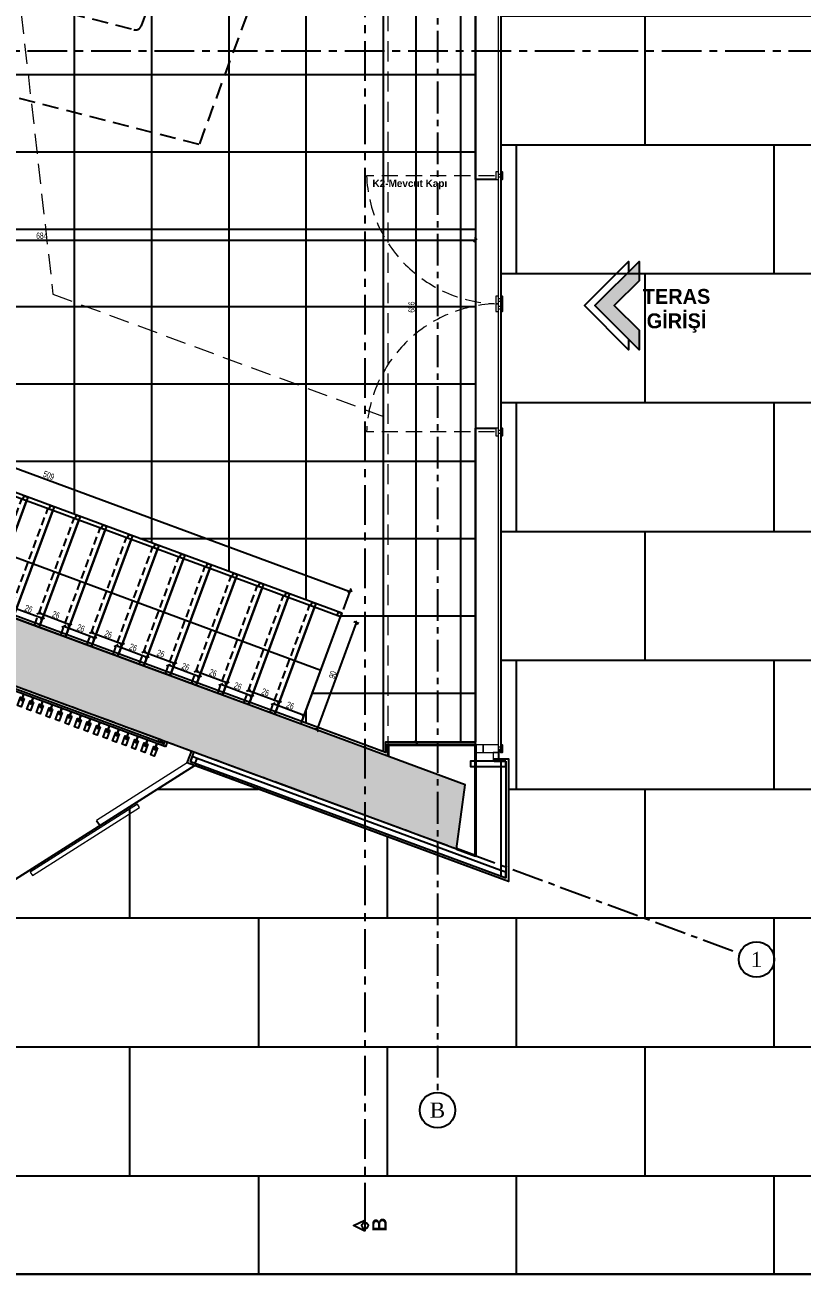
# Model space of a CAD drawing. Header units: millimetres. Extents: x 933584 to 974011, y 4545988 to 4553664.
# Drawn here: x 956513 to 957125, y 4549875 to 4550860 of the extents above; entities that cross this region are included whole.
import ezdxf
from ezdxf.enums import TextEntityAlignment as Align

# ---------------------------------------------------------------- set-up
doc = ezdxf.new("R2010")
doc.units = ezdxf.units.MM
doc.header["$PDMODE"] = 35
for name, pattern in [('568_AVN_KES_01$0$HIDDEN', [0.375, 0.25, -0.125]), ('CENTER', [2, 1.25, -0.25, 0.25, -0.25]), ('HIDDEN', [9.525, 6.35, -3.175]), ('HIDDEN2', [4.7625, 3.175, -1.5875]), ('HIDDENX2', [19.05, 12.7, -6.35])]:
    doc.linetypes.add(name, pattern=pattern)
doc.layers.get('0').update_dxf_attribs({"color": 255})
doc.layers.get('Defpoints').update_dxf_attribs({"color": 8})
for name, color, linetype in [('0-CSX-CXS_20', 14, 'CENTER'), ('0-DMS-50', 143, 'Continuous'), ('0-EST-MEA', 10, 'Continuous'), ('0-HSL-HTC_200', 1, 'Continuous'), ('0-HSL-SLD', 252, 'Continuous'), ('0-LNS-SLN', 6, 'Continuous'), ('0-LNS-SPL', 13, '568_AVN_KES_01$0$HIDDEN'), ('0-TXT-XBX_20', 3, 'Continuous'), ('2-SPS-RCN', 2, 'Continuous'), ('8-KBT-KEQ', 4, 'Continuous')]:
    doc.layers.add(name, color=color, linetype=linetype)
for name, color, linetype, lineweight in [('2-SPS-IBW', 5, 'Continuous', 40), ('3-OPN-WDR', 4, 'Continuous', 18), ('cam kolon', 80, 'Continuous', 25), ('DOĞRAMA', 8, 'Continuous', 15), ('mimariKIRIS', 251, 'HIDDEN2', 0), ('S_PROFILE-M.', 130, 'Continuous', 0), ('SFP CAM', 8, 'Continuous', 9), ('SFP DUVAR', 8, 'Continuous', 30)]:
    doc.layers.add(name, color=color, linetype=linetype, lineweight=lineweight)
doc.styles.add('Century Gothic_B_3', font='GOTHICB.TTF', dxfattribs={"height": 4})
doc.styles.add('dim_romans_50', font='swissl.ttf', dxfattribs={"width": 0.6, "height": 5})
doc.styles.get("Standard").update_dxf_attribs({"font": 'times.ttf'})
doc.dimstyles.new('ONK_dim 1_50', dxfattribs={"dimscale": 5, "dimtxt": 4, "dimasz": 0.5, "dimexe": 0.5, "dimexo": 0.5, "dimgap": 0.2, "dimtad": 1, "dimdec": 1, "dimrnd": 0.5, "dimzin": 9, "dimtxsty": 'dim_romans_50', "dimblk": 'OBLIQUE', "dimcen": 1, "dimclre": 256, "dimclrt": 256, "dimazin": 2, "dimtfac": 1, "dimtdec": 1, "dimtix": 1, "dimtmove": 2, "dimatfit": 3, "dimldrblk": 'OBLIQUE', "dimfxl": 3, "dimfxlon": 1, "dimarcsym": 0})

# ---------------------------------------------------------------- blocks, each defined once
blk = doc.blocks.new('A$C252E1D81')
at = {"layer": 'DOĞRAMA', "color": 253, "true_color": 0xadadad}
for points in [[(6, 20), (0, 20), (0, 21), (6, 21)], [(0, 0), (6, 0), (6, 6), (0, 6)]]:
    blk.add_lwpolyline(points, close=True, dxfattribs=at)
blk.add_lwpolyline([(6, 6), (6, 18), (4, 18), (4, 20), (2, 20), (2, 18), (0, 18), (0, 6), (6, 6)], dxfattribs=at)
blk = doc.blocks.new('XVBZDVBZDVB')
at = {"layer": '3-OPN-WDR'}
for p, q in [((934683.85, 4553738.25), (934683.85, 4553985.75)), ((934681.85, 4553738.25), (934681.85, 4553984.75)), ((934681.85, 4553286.61), (934681.84, 4553740.25)), ((934683.85, 4553289.61), (934683.85, 4553740.25))]:
    blk.add_line(p, q, dxfattribs=at)
for points in [[(934679.85, 4553738.25), (934681.85, 4553738.25), (934681.85, 4553740.25), (934683.85, 4553740.25), (934683.85, 4553742.25), (934681.85, 4553742.25), (934681.85, 4553744.25), (934679.85, 4553744.25), (934679.85, 4553738.25)], [(934679.85, 4553640.25), (934681.85, 4553640.25), (934681.85, 4553642.25), (934683.85, 4553642.25), (934683.85, 4553644.25), (934681.85, 4553644.25), (934681.85, 4553646.25), (934679.85, 4553646.25), (934679.85, 4553640.25)], [(934679.85, 4553634.25), (934681.85, 4553634.25), (934681.85, 4553636.25), (934683.85, 4553636.25), (934683.85, 4553638.25), (934681.85, 4553638.25), (934681.85, 4553640.25), (934679.85, 4553640.25), (934679.85, 4553634.25)], [(934679.85, 4553536.25), (934681.85, 4553536.25), (934681.85, 4553538.25), (934683.85, 4553538.25), (934683.85, 4553540.25), (934681.85, 4553540.25), (934681.85, 4553542.25), (934679.85, 4553542.25), (934679.85, 4553536.25)]]:
    blk.add_lwpolyline(points, dxfattribs=at)
for points in [[(934683.85, 4553738.25), (934683.85, 4553744.25), (934684.85, 4553744.25), (934684.85, 4553738.25)], [(934683.85, 4553640.25), (934683.85, 4553646.25), (934684.85, 4553646.25), (934684.85, 4553640.25)], [(934683.85, 4553634.25), (934683.85, 4553640.25), (934684.85, 4553640.25), (934684.85, 4553634.25)], [(934683.85, 4553536.25), (934683.85, 4553542.25), (934684.85, 4553542.25), (934684.85, 4553536.25)], [(934681.85, 4553286.61), (934677.85, 4553286.61), (934677.85, 4553279.61), (934681.85, 4553279.61)]]:
    blk.add_lwpolyline(points, close=True, dxfattribs=at)
at = {"layer": '3-OPN-WDR', "rotation": 270.0000000133402}
blk.add_blockref('A$C252E1D81', (934663.85, 4553292.61), dxfattribs=at)
blk = doc.blocks.new('aksno_20')
at = {"layer": '0-TXT-XBX_20'}
blk.add_circle((0, 0), 7, dxfattribs=at)
blk.add_attdef('AKSNO', text='', height=6).set_placement((0, 0), align=Align.MIDDLE_CENTER)
blk = doc.blocks.new('ZVBXZDVB')
at = {"layer": '0-CSX-CXS_20', "ltscale": 20}
for points in [[(934637.85, 4552835.4), (934637.85, 4551518.59)], [(933721.5, 4552054.44), (934876.25, 4551628.21)]]:
    blk.add_lwpolyline(points, dxfattribs=at)
at = {"layer": '0-TXT-XBX_20'}
ref = blk.add_blockref('aksno_20', (934889.39, 4551623.36), dxfattribs=dict(at, xscale=2, yscale=2, zscale=2))
ref.add_attrib('AKSNO', '1', dxfattribs={"color": 7, "height": 12}).set_placement((934889.39, 4551623.36), align=Align.MIDDLE_CENTER)
ref = blk.add_blockref('aksno_20', (934637.85, 4551504.59), dxfattribs=dict(at, xscale=2, yscale=2, zscale=2))
ref.add_attrib('AKSNO', 'B', dxfattribs={"color": 7, "height": 12}).set_placement((934637.85, 4551504.59), align=Align.MIDDLE_CENTER)
blk = doc.blocks.new('DVSBCXVBXVB')
h = blk.add_hatch(color=256)
h.dxf.hatch_style = 1
h.paths.add_polyline_path([(934200.68, 4550248.45), (934181.17, 4550267.96), (934161.66, 4550248.45), (934146.36, 4550248.45), (934181.17, 4550283.26), (934215.98, 4550248.45)])
for points in [[(934154.64, 4550256.73), (934146.36, 4550256.73), (934181.17, 4550291.54), (934215.98, 4550256.73), (934207.69, 4550256.73)], [(934200.68, 4550248.45), (934181.17, 4550267.96), (934161.66, 4550248.45), (934146.36, 4550248.45), (934181.17, 4550283.26), (934215.98, 4550248.45), (934200.68, 4550248.45)]]:
    blk.add_lwpolyline(points)
blk = doc.blocks.new('xcvxcbv-flatten-1')
at = {"layer": '2-SPS-IBW'}
blk.add_lwpolyline([(934652.94, 4550373.38), (934667.85, 4550367.88), (934667.85, 4550455.35), (934598.85, 4550455.35), (934598.85, 4550446.4)], dxfattribs=at)
blk = doc.blocks.new('XCVBXCVBXZ-flatten-1')
at = {"ltscale": 0.5}
blk.add_line((934369.11, 4553233.01), (934371.79, 4553228.79), dxfattribs=at)
at = {"layer": 'cam kolon', "color": 252, "linetype": 'ByBlock'}
for p, q in [((934440.61, 4553278.33), (934444.07, 4553287.72)), ((934443.18, 4553279.52), (934445.95, 4553287.02))]:
    blk.add_line(p, q, dxfattribs=at)
at = {"layer": 'SFP CAM', "color": 252}
for p, q in [((934440.61, 4553278.33), (934369.11, 4553233.01)), ((934446.51, 4553276.16), (934371.79, 4553228.79))]:
    blk.add_line(p, q, dxfattribs=at)
blk.add_lwpolyline([(934318.44, 4553189.64), (934402.9, 4553243.18), (934401.29, 4553245.72), (934316.83, 4553192.18)], close=True, dxfattribs=at)
blk = doc.blocks.new('XVCXZVBXCVB-flatten-1')
at = {"layer": '0-LNS-SLN', "linetype": 'ByBlock'}
for p, q in [((938485.49, 4549170.68), (938734.16, 4549078.99)), ((938730.16, 4549084.73), (938490.63, 4549173.05)), ((938730.16, 4549170.77), (938710.16, 4549170.77)), ((938724.72, 4549170.77), (938734.16, 4549170.77)), ((938734.16, 4549170.77), (938734.16, 4549078.99)), ((938710.16, 4549166.77), (938730.16, 4549166.77)), ((938730.16, 4549166.77), (938730.16, 4549080.46))]:
    blk.add_line(p, q, dxfattribs=at)
for points in [[(938490.63, 4549173.05), (938486.87, 4549174.43), (938485.49, 4549170.68), (938489.24, 4549169.29)], [(938710.16, 4549170.77), (938706.16, 4549170.77), (938706.16, 4549166.77), (938710.16, 4549166.77)], [(938734.16, 4549170.77), (938730.16, 4549170.77), (938730.16, 4549166.77), (938734.16, 4549166.77)], [(938734.16, 4549083.25), (938730.16, 4549084.73), (938730.16, 4549080.46), (938734.16, 4549078.99)]]:
    blk.add_lwpolyline(points, close=True, dxfattribs=at)
at = {"layer": 'cam kolon', "color": 252, "linetype": 'ByBlock'}
blk.add_lwpolyline([(938724.16, 4549172.77), (938736.16, 4549172.77), (938736.16, 4549076.12), (938482.92, 4549169.49), (938486.39, 4549178.89)], dxfattribs=at)
blk = doc.blocks.new('vbcvbxb-flatten-1')
for points in [[(938159.09, 4549292.15), (938156.67, 4549285.58), (938153.85, 4549286.62), (938156.28, 4549293.19), (938157.45, 4549292.76), (938156.76, 4549290.88), (938157.22, 4549290.71), (938157.92, 4549292.58)], [(938157.22, 4549290.71), (938158.96, 4549295.4), (938158.49, 4549295.57), (938156.76, 4549290.88)], [(938166.6, 4549289.38), (938164.17, 4549282.81), (938161.36, 4549283.85), (938163.78, 4549290.42), (938164.95, 4549289.99), (938164.26, 4549288.11), (938164.73, 4549287.94), (938165.42, 4549289.81)], [(938164.73, 4549287.94), (938166.46, 4549292.63), (938165.99, 4549292.8), (938164.26, 4549288.11)], [(938172.23, 4549285.17), (938173.97, 4549289.86), (938173.5, 4549290.03), (938171.77, 4549285.34)], [(938174.1, 4549286.61), (938171.68, 4549280.04), (938168.86, 4549281.08), (938171.29, 4549287.65), (938172.46, 4549287.22), (938171.77, 4549285.34), (938172.23, 4549285.17), (938172.93, 4549287.04)], [(938181.61, 4549283.84), (938179.18, 4549277.27), (938176.37, 4549278.31), (938178.79, 4549284.88), (938179.96, 4549284.45), (938179.27, 4549282.57), (938179.74, 4549282.4), (938180.43, 4549284.27)], [(938179.74, 4549282.4), (938181.47, 4549287.09), (938181, 4549287.26), (938179.27, 4549282.57)], [(938189.11, 4549281.07), (938186.69, 4549274.5), (938183.87, 4549275.54), (938186.3, 4549282.11), (938187.47, 4549281.68), (938186.78, 4549279.8), (938187.25, 4549279.63), (938187.94, 4549281.5)], [(938187.25, 4549279.63), (938188.98, 4549284.32), (938188.51, 4549284.49), (938186.78, 4549279.8)], [(938196.62, 4549278.3), (938194.19, 4549271.73), (938191.38, 4549272.77), (938193.8, 4549279.34), (938194.97, 4549278.9), (938194.28, 4549277.03), (938194.75, 4549276.86), (938195.44, 4549278.73)], [(938194.75, 4549276.86), (938196.48, 4549281.55), (938196.01, 4549281.72), (938194.28, 4549277.03)], [(938202.26, 4549274.09), (938203.99, 4549278.78), (938203.52, 4549278.95), (938201.79, 4549274.26)], [(938204.12, 4549275.53), (938201.7, 4549268.96), (938198.88, 4549270), (938201.31, 4549276.57), (938202.48, 4549276.13), (938201.79, 4549274.26), (938202.26, 4549274.09), (938202.95, 4549275.96)], [(938211.63, 4549272.76), (938209.2, 4549266.19), (938206.39, 4549267.23), (938208.81, 4549273.8), (938209.98, 4549273.36), (938209.29, 4549271.49), (938209.76, 4549271.32), (938210.45, 4549273.19)], [(938209.76, 4549271.32), (938211.49, 4549276.01), (938211.02, 4549276.18), (938209.29, 4549271.49)], [(938219.13, 4549269.99), (938216.71, 4549263.42), (938213.89, 4549264.46), (938216.32, 4549271.03), (938217.49, 4549270.59), (938216.8, 4549268.72), (938217.27, 4549268.54), (938217.96, 4549270.42)], [(938217.27, 4549268.54), (938219, 4549273.24), (938218.53, 4549273.41), (938216.8, 4549268.72)], [(938224.77, 4549265.77), (938226.5, 4549270.47), (938226.03, 4549270.64), (938224.3, 4549265.95)], [(938226.64, 4549267.22), (938224.21, 4549260.65), (938221.4, 4549261.69), (938223.82, 4549268.26), (938224.99, 4549267.82), (938224.3, 4549265.95), (938224.77, 4549265.77), (938225.46, 4549267.65)], [(938234.14, 4549264.45), (938231.72, 4549257.88), (938228.9, 4549258.92), (938231.33, 4549265.49), (938232.5, 4549265.05), (938231.81, 4549263.18), (938232.28, 4549263), (938232.97, 4549264.88)], [(938232.28, 4549263), (938234.01, 4549267.7), (938233.54, 4549267.87), (938231.81, 4549263.18)], [(938241.65, 4549261.68), (938239.22, 4549255.11), (938236.41, 4549256.15), (938238.83, 4549262.72), (938240, 4549262.28), (938239.31, 4549260.41), (938239.78, 4549260.23), (938240.47, 4549262.11)], [(938239.78, 4549260.23), (938241.51, 4549264.92), (938241.04, 4549265.1), (938239.31, 4549260.41)], [(938249.15, 4549258.91), (938246.73, 4549252.34), (938243.91, 4549253.38), (938246.34, 4549259.95), (938247.51, 4549259.51), (938246.82, 4549257.64), (938247.29, 4549257.46), (938247.98, 4549259.34)], [(938247.29, 4549257.46), (938249.02, 4549262.15), (938248.55, 4549262.33), (938246.82, 4549257.64)], [(938254.79, 4549254.69), (938256.52, 4549259.38), (938256.05, 4549259.56), (938254.32, 4549254.87)], [(938256.66, 4549256.14), (938254.23, 4549249.57), (938251.42, 4549250.61), (938253.84, 4549257.18), (938255.01, 4549256.74), (938254.32, 4549254.87), (938254.79, 4549254.69), (938255.48, 4549256.57)], [(938264.16, 4549253.37), (938261.74, 4549246.8), (938258.92, 4549247.84), (938261.35, 4549254.41), (938262.52, 4549253.97), (938261.83, 4549252.1), (938262.3, 4549251.92), (938262.99, 4549253.8)], [(938262.3, 4549251.92), (938264.03, 4549256.61), (938263.56, 4549256.79), (938261.83, 4549252.1)], [(938271.67, 4549250.6), (938269.24, 4549244.03), (938266.43, 4549245.07), (938268.85, 4549251.64), (938270.02, 4549251.2), (938269.33, 4549249.33), (938269.8, 4549249.15), (938270.49, 4549251.03)], [(938269.8, 4549249.15), (938271.53, 4549253.84), (938271.06, 4549254.02), (938269.33, 4549249.33)], [(938277.31, 4549246.38), (938279.04, 4549251.07), (938278.57, 4549251.25), (938276.84, 4549246.56)], [(938279.17, 4549247.83), (938276.75, 4549241.26), (938273.93, 4549242.3), (938276.36, 4549248.87), (938277.53, 4549248.43), (938276.84, 4549246.56), (938277.31, 4549246.38), (938278, 4549248.26)], [(938286.68, 4549245.06), (938284.25, 4549238.49), (938281.44, 4549239.53), (938283.86, 4549246.1), (938285.03, 4549245.66), (938284.34, 4549243.79), (938284.81, 4549243.61), (938285.5, 4549245.49)], [(938284.81, 4549243.61), (938286.54, 4549248.3), (938286.07, 4549248.48), (938284.34, 4549243.79)], [(938294.18, 4549242.29), (938291.76, 4549235.72), (938288.94, 4549236.76), (938291.37, 4549243.33), (938292.54, 4549242.89), (938291.85, 4549241.02), (938292.32, 4549240.84), (938293.01, 4549242.72)], [(938292.32, 4549240.84), (938294.05, 4549245.53), (938293.58, 4549245.71), (938291.85, 4549241.02)], [(938301.69, 4549239.52), (938299.26, 4549232.95), (938296.45, 4549233.99), (938298.87, 4549240.55), (938300.04, 4549240.12), (938299.35, 4549238.25), (938299.82, 4549238.07), (938300.51, 4549239.95)], [(938299.82, 4549238.07), (938301.55, 4549242.76), (938301.08, 4549242.94), (938299.35, 4549238.25)], [(938307.33, 4549235.3), (938309.06, 4549239.99), (938308.59, 4549240.17), (938306.86, 4549235.48)], [(938309.19, 4549236.75), (938306.77, 4549230.18), (938303.95, 4549231.22), (938306.38, 4549237.78), (938307.55, 4549237.35), (938306.86, 4549235.48), (938307.33, 4549235.3), (938308.02, 4549237.18)], [(938316.7, 4549233.98), (938314.27, 4549227.41), (938311.46, 4549228.45), (938313.88, 4549235.01), (938315.06, 4549234.58), (938314.36, 4549232.71), (938314.83, 4549232.53), (938315.52, 4549234.41)], [(938314.83, 4549232.53), (938316.56, 4549237.22), (938316.09, 4549237.4), (938314.36, 4549232.71)], [(938324.2, 4549231.21), (938321.78, 4549224.64), (938318.96, 4549225.68), (938321.39, 4549232.24), (938322.56, 4549231.81), (938321.87, 4549229.94), (938322.34, 4549229.76), (938323.03, 4549231.64)], [(938322.34, 4549229.76), (938324.07, 4549234.45), (938323.6, 4549234.63), (938321.87, 4549229.94)], [(938329.84, 4549226.99), (938331.57, 4549231.68), (938331.1, 4549231.86), (938329.37, 4549227.16)], [(938331.71, 4549228.44), (938329.28, 4549221.87), (938326.47, 4549222.91), (938328.89, 4549229.47), (938330.07, 4549229.04), (938329.37, 4549227.16), (938329.84, 4549226.99), (938330.53, 4549228.87)], [(938339.21, 4549225.67), (938336.79, 4549219.1), (938333.97, 4549220.14), (938336.4, 4549226.7), (938337.57, 4549226.27), (938336.88, 4549224.39), (938337.35, 4549224.22), (938338.04, 4549226.1)], [(938337.35, 4549224.22), (938339.08, 4549228.91), (938338.61, 4549229.09), (938336.88, 4549224.39)], [(938346.72, 4549222.89), (938344.29, 4549216.33), (938341.48, 4549217.37), (938343.9, 4549223.93), (938345.08, 4549223.5), (938344.38, 4549221.62), (938344.85, 4549221.45), (938345.54, 4549223.33)], [(938344.85, 4549221.45), (938346.58, 4549226.14), (938346.11, 4549226.32), (938344.38, 4549221.62)], [(938354.22, 4549220.12), (938351.8, 4549213.56), (938348.98, 4549214.6), (938351.41, 4549221.16), (938352.58, 4549220.73), (938351.89, 4549218.85), (938352.36, 4549218.68), (938353.05, 4549220.56)], [(938352.36, 4549218.68), (938354.09, 4549223.37), (938353.62, 4549223.55), (938351.89, 4549218.85)], [(938359.86, 4549215.91), (938361.59, 4549220.6), (938361.12, 4549220.77), (938359.39, 4549216.08)], [(938361.73, 4549217.35), (938359.3, 4549210.79), (938356.49, 4549211.83), (938358.91, 4549218.39), (938360.09, 4549217.96), (938359.39, 4549216.08), (938359.86, 4549215.91), (938360.55, 4549217.79)], [(938369.23, 4549214.58), (938366.81, 4549208.02), (938363.99, 4549209.06), (938366.42, 4549215.62), (938367.59, 4549215.19), (938366.9, 4549213.31), (938367.37, 4549213.14), (938368.06, 4549215.02)], [(938367.37, 4549213.14), (938369.1, 4549217.83), (938368.63, 4549218), (938366.9, 4549213.31)], [(938376.74, 4549211.81), (938374.31, 4549205.25), (938371.5, 4549206.29), (938373.92, 4549212.85), (938375.1, 4549212.42), (938374.4, 4549210.54), (938374.87, 4549210.37), (938375.56, 4549212.25)], [(938374.87, 4549210.37), (938376.6, 4549215.06), (938376.13, 4549215.23), (938374.4, 4549210.54)], [(938384.24, 4549209.04), (938381.82, 4549202.48), (938379, 4549203.52), (938381.43, 4549210.08), (938382.6, 4549209.65), (938381.91, 4549207.77), (938382.38, 4549207.6), (938383.07, 4549209.48)], [(938382.38, 4549207.6), (938384.11, 4549212.29), (938383.64, 4549212.46), (938381.91, 4549207.77)], [(938391.75, 4549206.27), (938389.32, 4549199.71), (938386.51, 4549200.75), (938388.93, 4549207.31), (938390.11, 4549206.88), (938389.41, 4549205), (938389.88, 4549204.83), (938390.57, 4549206.71)], [(938389.88, 4549204.83), (938391.61, 4549209.52), (938391.14, 4549209.69), (938389.41, 4549205)], [(938399.25, 4549203.5), (938396.83, 4549196.94), (938394.01, 4549197.98), (938396.44, 4549204.54), (938397.61, 4549204.11), (938396.92, 4549202.23), (938397.39, 4549202.06), (938398.08, 4549203.94)], [(938397.39, 4549202.06), (938399.12, 4549206.75), (938398.65, 4549206.92), (938396.92, 4549202.23)], [(938406.76, 4549200.73), (938404.33, 4549194.17), (938401.52, 4549195.21), (938403.94, 4549201.77), (938405.12, 4549201.34), (938404.42, 4549199.46), (938404.89, 4549199.29), (938405.59, 4549201.17)], [(938404.89, 4549199.29), (938406.62, 4549203.98), (938406.15, 4549204.15), (938404.42, 4549199.46)], [(938412.4, 4549196.52), (938414.13, 4549201.21), (938413.66, 4549201.38), (938411.93, 4549196.69)], [(938414.26, 4549197.96), (938411.84, 4549191.4), (938409.02, 4549192.43), (938411.45, 4549199), (938412.62, 4549198.57), (938411.93, 4549196.69), (938412.4, 4549196.52), (938413.09, 4549198.4)], [(938421.77, 4549195.19), (938419.34, 4549188.63), (938416.53, 4549189.66), (938418.95, 4549196.23), (938420.13, 4549195.8), (938419.43, 4549193.92), (938419.9, 4549193.75), (938420.6, 4549195.63)], [(938419.9, 4549193.75), (938421.63, 4549198.44), (938421.17, 4549198.61), (938419.43, 4549193.92)], [(938429.27, 4549192.42), (938426.85, 4549185.86), (938424.03, 4549186.89), (938426.46, 4549193.46), (938427.63, 4549193.03), (938426.94, 4549191.15), (938427.41, 4549190.98), (938428.1, 4549192.86)], [(938427.41, 4549190.98), (938429.14, 4549195.67), (938428.67, 4549195.84), (938426.94, 4549191.15)], [(938436.78, 4549189.65), (938434.35, 4549183.09), (938431.54, 4549184.12), (938433.96, 4549190.69), (938435.14, 4549190.26), (938434.44, 4549188.38), (938434.91, 4549188.21), (938435.61, 4549190.09)], [(938434.91, 4549188.21), (938436.64, 4549192.9), (938436.18, 4549193.07), (938434.44, 4549188.38)], [(938444.28, 4549186.88), (938441.86, 4549180.32), (938439.04, 4549181.35), (938441.47, 4549187.92), (938442.64, 4549187.49), (938441.95, 4549185.61), (938442.42, 4549185.44), (938443.11, 4549187.32)], [(938442.42, 4549185.44), (938444.15, 4549190.13), (938443.68, 4549190.3), (938441.95, 4549185.61)], [(938451.79, 4549184.11), (938449.36, 4549177.55), (938446.55, 4549178.58), (938448.97, 4549185.15), (938450.15, 4549184.72), (938449.45, 4549182.84), (938449.92, 4549182.67), (938450.62, 4549184.54)], [(938449.92, 4549182.67), (938451.65, 4549187.36), (938451.19, 4549187.53), (938449.45, 4549182.84)], [(938459.29, 4549181.34), (938456.87, 4549174.77), (938454.06, 4549175.81), (938456.48, 4549182.38), (938457.65, 4549181.95), (938456.96, 4549180.07), (938457.43, 4549179.9), (938458.12, 4549181.77)], [(938457.43, 4549179.9), (938459.16, 4549184.59), (938458.69, 4549184.76), (938456.96, 4549180.07)], [(938465.69, 4549182.18), (938463.81, 4549182.87), (938465.2, 4549186.63), (938467.08, 4549185.93)]]:
    blk.add_lwpolyline(points, close=True)
blk.add_lwpolyline([(938157.77, 4549297.97), (938464.51, 4549184.75), (938463.81, 4549182.87), (938157.08, 4549296.09)])
at = {"layer": 'S_PROFILE-M.', "ltscale": 10}
for p, q in [((938459.82, 4549186.48), (938465.23, 4549186.7)), ((938460.54, 4549188.43), (938464.51, 4549184.75))]:
    blk.add_line(p, q, dxfattribs=at)
blk.add_lwpolyline([(938460.54, 4549188.43), (938465.23, 4549186.7), (938464.51, 4549184.75), (938459.82, 4549186.48)], close=True, dxfattribs=at)
blk = doc.blocks.new('fdbxcbxb')
at = {"layer": '0-LNS-SLN', "linetype": 'HIDDEN'}
blk.add_lwpolyline([(936147.2, 4550487.53), (936178.39, 4550571.95)], dxfattribs=at)
at = {"layer": '0-LNS-SLN'}
blk.add_lwpolyline([(936150.95, 4550486.14), (936171.58, 4550478.51), (936202.78, 4550562.93), (936182.15, 4550570.56)], close=True, dxfattribs=at)
for points in [[(936182.15, 4550570.56), (936178.39, 4550571.95)], [(936150.95, 4550486.14), (936147.2, 4550487.53)]]:
    blk.add_lwpolyline(points, dxfattribs=at)
blk = doc.blocks.new('DVCDSFVBDSV')
at = {"layer": '0-LNS-SLN'}
for points in [[(936187.87, 4550571.64), (936186.84, 4550568.83), (936184.02, 4550569.87), (936185.06, 4550572.68), (936187.87, 4550571.64)], [(936208.51, 4550564.01), (936207.47, 4550561.2), (936204.66, 4550562.24), (936205.7, 4550565.05), (936208.51, 4550564.01)], [(936229.15, 4550556.39), (936228.11, 4550553.57), (936225.29, 4550554.61), (936226.33, 4550557.43), (936229.15, 4550556.39)], [(936249.78, 4550548.76), (936248.74, 4550545.95), (936245.93, 4550546.99), (936246.97, 4550549.8), (936249.78, 4550548.76)], [(936270.42, 4550541.14), (936269.38, 4550538.32), (936266.56, 4550539.36), (936267.6, 4550542.18), (936270.42, 4550541.14)], [(936645.86, 4550351.22), (936171.24, 4550526.62), (936197.27, 4550533.59), (936171.24, 4550526.62), (936186.39, 4550504.15)], [(936291.05, 4550533.51), (936290.01, 4550530.7), (936287.2, 4550531.74), (936288.24, 4550534.55), (936291.05, 4550533.51)], [(936311.69, 4550525.88), (936310.65, 4550523.07), (936307.84, 4550524.11), (936308.88, 4550526.92), (936311.69, 4550525.88)], [(936332.33, 4550518.26), (936331.29, 4550515.44), (936328.47, 4550516.48), (936329.51, 4550519.3), (936332.33, 4550518.26)], [(936352.96, 4550510.63), (936351.92, 4550507.82), (936349.11, 4550508.86), (936350.15, 4550511.67), (936352.96, 4550510.63)], [(936373.6, 4550503.01), (936372.56, 4550500.19), (936369.74, 4550501.23), (936370.78, 4550504.05), (936373.6, 4550503.01)], [(936394.23, 4550495.38), (936393.19, 4550492.57), (936390.38, 4550493.61), (936391.42, 4550496.42), (936394.23, 4550495.38)], [(936393.19, 4550492.57), (936403.27, 4550392.89)], [(936414.87, 4550487.75), (936413.83, 4550484.94), (936411.02, 4550485.98), (936412.06, 4550488.79), (936414.87, 4550487.75)], [(936435.51, 4550480.13), (936434.47, 4550477.31), (936431.65, 4550478.35), (936432.69, 4550481.17), (936435.51, 4550480.13)], [(936456.14, 4550472.5), (936455.1, 4550469.69), (936452.29, 4550470.73), (936453.33, 4550473.54), (936456.14, 4550472.5)], [(936476.78, 4550464.88), (936475.74, 4550462.06), (936472.92, 4550463.1), (936473.96, 4550465.92), (936476.78, 4550464.88)], [(936497.41, 4550457.25), (936496.37, 4550454.44), (936493.56, 4550455.48), (936494.6, 4550458.29), (936497.41, 4550457.25)], [(936518.05, 4550449.62), (936517.01, 4550446.81), (936514.2, 4550447.85), (936515.24, 4550450.66), (936518.05, 4550449.62)], [(936538.69, 4550442), (936537.65, 4550439.18), (936534.83, 4550440.22), (936535.87, 4550443.04), (936538.69, 4550442)], [(936559.32, 4550434.37), (936558.28, 4550431.56), (936555.47, 4550432.6), (936556.51, 4550435.41), (936559.32, 4550434.37)], [(936579.96, 4550426.75), (936578.92, 4550423.93), (936576.1, 4550424.97), (936577.14, 4550427.79), (936579.96, 4550426.75)], [(936600.59, 4550419.12), (936599.55, 4550416.31), (936596.74, 4550417.35), (936597.78, 4550420.16), (936600.59, 4550419.12)], [(936621.23, 4550411.49), (936620.19, 4550408.68), (936617.38, 4550409.72), (936618.42, 4550412.53), (936621.23, 4550411.49)], [(936641.87, 4550403.87), (936640.83, 4550401.05), (936638.01, 4550402.09), (936639.05, 4550404.91), (936641.87, 4550403.87)], [(936662.5, 4550396.24), (936661.46, 4550393.43), (936658.65, 4550394.47), (936659.69, 4550397.28), (936662.5, 4550396.24)]]:
    blk.add_lwpolyline(points, dxfattribs=at)
for p in [(4.69, -1.73), (25.33, -9.36), (45.96, -16.99), (66.6, -24.61), (87.23, -32.24), (107.87, -39.86), (128.51, -47.49), (149.14, -55.12), (169.78, -62.74), (190.41, -70.37), (211.05, -77.99), (231.69, -85.62), (252.32, -93.25), (272.96, -100.87), (293.59, -108.5), (314.23, -116.12), (334.87, -123.75), (355.5, -131.38), (376.14, -139), (396.77, -146.63), (417.41, -154.25), (438.05, -161.88), (458.68, -169.51)]:
    blk.add_blockref('fdbxcbxb', p)
blk = doc.blocks.new('fdvd-flatten-1')
at = {"layer": '2-SPS-RCN'}
blk.add_lwpolyline([(934652.94, 4550373.38), (934659.71, 4550423.91), (934030.31, 4550656.51), (934013, 4550609.59)], close=True, dxfattribs=at)
blk = doc.blocks.new('asdvdsv')
at = {"layer": '0-HSL-HTC_200'}
h = blk.add_hatch(dxfattribs=at)
h.set_pattern_fill('ANSI33', color=256)
h.set_pattern_definition([(45, (935301.9395, 4553293.885), (-4.490128, 4.490128), []), (45, (935306.4297, 4553293.885), (-4.490128, 4.490128), [3.175, -1.5875])])
h.paths.add_polyline_path([(939752.94, 4550210.64), (939759.71, 4550261.17), (939130.31, 4550493.76), (939113, 4550446.85)])
blk.add_blockref('fdvd-flatten-1', (5100, -162.74))
blk = doc.blocks.new('_Oblique')
at = {"color": 0, "linetype": 'ByBlock', "lineweight": -2}
blk.add_line((-0.5, -0.5), (0.5, 0.5), dxfattribs=at)
blk = doc.blocks.new('*D1933')
at = {"layer": '0-DMS-50', "lineweight": -2}
for p, q in [((956183.85, 4550705.37), (956183.85, 4550687.87)), ((956867.85, 4550690.37), (956867.85, 4550692.87))]:
    blk.add_line(p, q, dxfattribs=at)
at = {"layer": '0-DMS-50', "color": 0, "lineweight": -2}
blk.add_line((956183.85, 4550690.37), (956867.85, 4550690.37), dxfattribs=at)
at = {"layer": 'Defpoints', "color": 0}
for p in [(956183.85, 4550712.75), (956867.85, 4550690.37), (956867.85, 4550690.37)]:
    blk.add_point(p, dxfattribs=at)
at = {"layer": '0-DMS-50', "color": 0, "linetype": 'ByBlock', "lineweight": -2, "xscale": 2.5, "yscale": 2.5, "zscale": 2.5, "rotation": 180}
blk.add_blockref('_Oblique', (956183.85, 4550690.37), dxfattribs=at)
at = {"layer": '0-DMS-50', "color": 0, "linetype": 'ByBlock', "lineweight": -2, "xscale": 2.5, "yscale": 2.5, "zscale": 2.5}
blk.add_blockref('_Oblique', (956867.85, 4550690.37), dxfattribs=at)
at = {"layer": '0-DMS-50', "insert": (956525.85, 4550693.87), "char_height": 5, "attachment_point": 5, "style": 'dim_romans_50'}
blk.add_mtext('684', dxfattribs=at)
blk = doc.blocks.new('*D1934')
at = {"layer": '0-DMS-50', "lineweight": -2}
for p, q in [((956829.85, 4550980.75), (956818.41, 4550980.75)), ((956829.85, 4550294.61), (956818.41, 4550294.61))]:
    blk.add_line(p, q, dxfattribs=at)
at = {"layer": '0-DMS-50', "color": 0, "lineweight": -2}
blk.add_line((956820.91, 4550294.61), (956820.91, 4550980.75), dxfattribs=at)
at = {"layer": 'Defpoints', "color": 0}
for p in [(956820.91, 4550980.75), (956832.35, 4550980.75), (956832.35, 4550294.61)]:
    blk.add_point(p, dxfattribs=at)
at = {"layer": '0-DMS-50', "color": 0, "linetype": 'ByBlock', "lineweight": -2, "xscale": 2.5, "yscale": 2.5, "zscale": 2.5}
for p, rotation in [((956820.91, 4550980.75), 90), ((956820.91, 4550294.61), 270)]:
    blk.add_blockref('_Oblique', p, dxfattribs=dict(at, rotation=rotation))
at = {"layer": '0-DMS-50', "insert": (956817.41, 4550637.68), "char_height": 5, "attachment_point": 5, "rotation": 90, "style": 'dim_romans_50'}
blk.add_mtext('686', dxfattribs=at)
blk = doc.blocks.new('*D1935')
at = {"layer": '0-DMS-50', "color": 0, "lineweight": -2}
blk.add_line((956732.77, 4550315.78), (956708.38, 4550324.79), dxfattribs=at)
at = {"layer": '0-DMS-50', "lineweight": -2}
for p, q in [((956707.51, 4550322.45), (956707.51, 4550322.45)), ((956731.9, 4550313.43), (956731.9, 4550313.43))]:
    blk.add_line(p, q, dxfattribs=at)
at = {"layer": 'Defpoints', "color": 0}
for p in [(956708.38, 4550324.79), (956708.38, 4550324.79), (956732.77, 4550315.78)]:
    blk.add_point(p, dxfattribs=at)
at = {"layer": '0-DMS-50', "color": 0, "linetype": 'ByBlock', "lineweight": -2, "xscale": 2.5, "yscale": 2.5, "zscale": 2.5}
for p, rotation in [((956708.38, 4550324.79), 159.718194379561), ((956732.77, 4550315.78), 339.718194379561)]:
    blk.add_blockref('_Oblique', p, dxfattribs=dict(at, rotation=rotation))
at = {"layer": '0-DMS-50', "insert": (956721.79, 4550323.57), "char_height": 5, "attachment_point": 5, "rotation": 339.71819, "style": 'dim_romans_50'}
blk.add_mtext('26', dxfattribs=at)
blk = doc.blocks.new('*D1936')
at = {"layer": '0-DMS-50', "lineweight": -2}
for p, q in [((956687.92, 4550332.89), (956687.92, 4550332.89)), ((956712.3, 4550323.87), (956712.3, 4550323.87))]:
    blk.add_line(p, q, dxfattribs=at)
at = {"layer": '0-DMS-50', "color": 0, "lineweight": -2}
blk.add_line((956713.17, 4550326.22), (956688.78, 4550335.23), dxfattribs=at)
at = {"layer": 'Defpoints', "color": 0}
for p in [(956688.78, 4550335.23), (956688.78, 4550335.23), (956713.17, 4550326.22)]:
    blk.add_point(p, dxfattribs=at)
at = {"layer": '0-DMS-50', "color": 0, "linetype": 'ByBlock', "lineweight": -2, "xscale": 2.5, "yscale": 2.5, "zscale": 2.5}
for p, rotation in [((956688.78, 4550335.23), 159.718194096898), ((956713.17, 4550326.22), 339.718194096898)]:
    blk.add_blockref('_Oblique', p, dxfattribs=dict(at, rotation=rotation))
at = {"layer": '0-DMS-50', "insert": (956702.19, 4550334.01), "char_height": 5, "attachment_point": 5, "rotation": 339.71819, "style": 'dim_romans_50'}
blk.add_mtext('26', dxfattribs=at)
blk = doc.blocks.new('*D1937')
at = {"layer": '0-DMS-50', "lineweight": -2}
for p, q in [((956666.24, 4550337.7), (956666.24, 4550337.7)), ((956690.63, 4550328.69), (956690.63, 4550328.69))]:
    blk.add_line(p, q, dxfattribs=at)
at = {"layer": '0-DMS-50', "color": 0, "lineweight": -2}
blk.add_line((956691.5, 4550331.03), (956667.11, 4550340.04), dxfattribs=at)
at = {"layer": 'Defpoints', "color": 0}
for p in [(956667.11, 4550340.04), (956667.11, 4550340.04), (956691.5, 4550331.03)]:
    blk.add_point(p, dxfattribs=at)
at = {"layer": '0-DMS-50', "color": 0, "linetype": 'ByBlock', "lineweight": -2, "xscale": 2.5, "yscale": 2.5, "zscale": 2.5}
for p, rotation in [((956667.11, 4550340.04), 159.718194379561), ((956691.5, 4550331.03), 339.718194379561)]:
    blk.add_blockref('_Oblique', p, dxfattribs=dict(at, rotation=rotation))
at = {"layer": '0-DMS-50', "insert": (956680.51, 4550338.82), "char_height": 5, "attachment_point": 5, "rotation": 339.71819, "style": 'dim_romans_50'}
blk.add_mtext('26', dxfattribs=at)
blk = doc.blocks.new('*D1938')
at = {"layer": '0-DMS-50', "lineweight": -2}
for p, q in [((956646.64, 4550348.14), (956646.64, 4550348.14)), ((956671.03, 4550339.13), (956671.03, 4550339.13))]:
    blk.add_line(p, q, dxfattribs=at)
at = {"layer": '0-DMS-50', "color": 0, "lineweight": -2}
blk.add_line((956671.9, 4550341.47), (956647.51, 4550350.48), dxfattribs=at)
at = {"layer": 'Defpoints', "color": 0}
for p in [(956647.51, 4550350.48), (956647.51, 4550350.48), (956671.9, 4550341.47)]:
    blk.add_point(p, dxfattribs=at)
at = {"layer": '0-DMS-50', "color": 0, "linetype": 'ByBlock', "lineweight": -2, "xscale": 2.5, "yscale": 2.5, "zscale": 2.5}
for p, rotation in [((956647.51, 4550350.48), 159.718194096898), ((956671.9, 4550341.47), 339.718194096898)]:
    blk.add_blockref('_Oblique', p, dxfattribs=dict(at, rotation=rotation))
at = {"layer": '0-DMS-50', "insert": (956660.92, 4550349.26), "char_height": 5, "attachment_point": 5, "rotation": 339.71819, "style": 'dim_romans_50'}
blk.add_mtext('26', dxfattribs=at)
blk = doc.blocks.new('*D1939')
at = {"layer": '0-DMS-50', "lineweight": -2}
for p, q in [((956624.97, 4550352.95), (956624.97, 4550352.95)), ((956649.36, 4550343.94), (956649.36, 4550343.94))]:
    blk.add_line(p, q, dxfattribs=at)
at = {"layer": '0-DMS-50', "color": 0, "lineweight": -2}
blk.add_line((956650.22, 4550346.28), (956625.84, 4550355.29), dxfattribs=at)
at = {"layer": 'Defpoints', "color": 0}
for p in [(956625.84, 4550355.29), (956625.84, 4550355.29), (956650.22, 4550346.28)]:
    blk.add_point(p, dxfattribs=at)
at = {"layer": '0-DMS-50', "color": 0, "linetype": 'ByBlock', "lineweight": -2, "xscale": 2.5, "yscale": 2.5, "zscale": 2.5}
for p, rotation in [((956625.84, 4550355.29), 159.718194379561), ((956650.22, 4550346.28), 339.718194379561)]:
    blk.add_blockref('_Oblique', p, dxfattribs=dict(at, rotation=rotation))
at = {"layer": '0-DMS-50', "insert": (956639.24, 4550354.07), "char_height": 5, "attachment_point": 5, "rotation": 339.71819, "style": 'dim_romans_50'}
blk.add_mtext('26', dxfattribs=at)
blk = doc.blocks.new('*D1940')
at = {"layer": '0-DMS-50', "lineweight": -2}
for p, q in [((956605.37, 4550363.39), (956605.37, 4550363.39)), ((956629.76, 4550354.38), (956629.76, 4550354.38))]:
    blk.add_line(p, q, dxfattribs=at)
at = {"layer": '0-DMS-50', "color": 0, "lineweight": -2}
blk.add_line((956630.63, 4550356.72), (956606.24, 4550365.73), dxfattribs=at)
at = {"layer": 'Defpoints', "color": 0}
for p in [(956606.24, 4550365.73), (956606.24, 4550365.73), (956630.63, 4550356.72)]:
    blk.add_point(p, dxfattribs=at)
at = {"layer": '0-DMS-50', "color": 0, "linetype": 'ByBlock', "lineweight": -2, "xscale": 2.5, "yscale": 2.5, "zscale": 2.5}
for p, rotation in [((956606.24, 4550365.73), 159.718194096898), ((956630.63, 4550356.72), 339.718194096898)]:
    blk.add_blockref('_Oblique', p, dxfattribs=dict(at, rotation=rotation))
at = {"layer": '0-DMS-50', "insert": (956619.65, 4550364.51), "char_height": 5, "attachment_point": 5, "rotation": 339.71819, "style": 'dim_romans_50'}
blk.add_mtext('26', dxfattribs=at)
blk = doc.blocks.new('*D1941')
at = {"layer": '0-DMS-50', "lineweight": -2}
for p, q in [((956583.7, 4550368.2), (956583.7, 4550368.2)), ((956608.08, 4550359.19), (956608.08, 4550359.19))]:
    blk.add_line(p, q, dxfattribs=at)
at = {"layer": '0-DMS-50', "color": 0, "lineweight": -2}
blk.add_line((956608.95, 4550361.53), (956584.56, 4550370.55), dxfattribs=at)
at = {"layer": 'Defpoints', "color": 0}
for p in [(956584.56, 4550370.55), (956584.56, 4550370.55), (956608.95, 4550361.53)]:
    blk.add_point(p, dxfattribs=at)
at = {"layer": '0-DMS-50', "color": 0, "linetype": 'ByBlock', "lineweight": -2, "xscale": 2.5, "yscale": 2.5, "zscale": 2.5}
for p, rotation in [((956584.56, 4550370.55), 159.718194379561), ((956608.95, 4550361.53), 339.718194379561)]:
    blk.add_blockref('_Oblique', p, dxfattribs=dict(at, rotation=rotation))
at = {"layer": '0-DMS-50', "insert": (956597.97, 4550369.32), "char_height": 5, "attachment_point": 5, "rotation": 339.71819, "style": 'dim_romans_50'}
blk.add_mtext('26', dxfattribs=at)
blk = doc.blocks.new('*D1942')
at = {"layer": '0-DMS-50', "lineweight": -2}
for p, q in [((956564.1, 4550378.64), (956564.1, 4550378.64)), ((956588.49, 4550369.63), (956588.49, 4550369.63))]:
    blk.add_line(p, q, dxfattribs=at)
at = {"layer": '0-DMS-50', "color": 0, "lineweight": -2}
blk.add_line((956589.36, 4550371.97), (956564.97, 4550380.99), dxfattribs=at)
at = {"layer": 'Defpoints', "color": 0}
for p in [(956564.97, 4550380.99), (956564.97, 4550380.99), (956589.36, 4550371.97)]:
    blk.add_point(p, dxfattribs=at)
at = {"layer": '0-DMS-50', "color": 0, "linetype": 'ByBlock', "lineweight": -2, "xscale": 2.5, "yscale": 2.5, "zscale": 2.5}
for p, rotation in [((956564.97, 4550380.99), 159.718194096898), ((956589.36, 4550371.97), 339.718194096898)]:
    blk.add_blockref('_Oblique', p, dxfattribs=dict(at, rotation=rotation))
at = {"layer": '0-DMS-50', "insert": (956578.37, 4550379.76), "char_height": 5, "attachment_point": 5, "rotation": 339.71819, "style": 'dim_romans_50'}
blk.add_mtext('26', dxfattribs=at)
blk = doc.blocks.new('*D1943')
at = {"layer": '0-DMS-50', "lineweight": -2}
for p, q in [((956542.42, 4550383.45), (956542.42, 4550383.45)), ((956566.81, 4550374.44), (956566.81, 4550374.44))]:
    blk.add_line(p, q, dxfattribs=at)
at = {"layer": '0-DMS-50', "color": 0, "lineweight": -2}
blk.add_line((956567.68, 4550376.79), (956543.29, 4550385.8), dxfattribs=at)
at = {"layer": 'Defpoints', "color": 0}
for p in [(956543.29, 4550385.8), (956543.29, 4550385.8), (956567.68, 4550376.79)]:
    blk.add_point(p, dxfattribs=at)
at = {"layer": '0-DMS-50', "color": 0, "linetype": 'ByBlock', "lineweight": -2, "xscale": 2.5, "yscale": 2.5, "zscale": 2.5}
for p, rotation in [((956543.29, 4550385.8), 159.718194379561), ((956567.68, 4550376.79), 339.718194379561)]:
    blk.add_blockref('_Oblique', p, dxfattribs=dict(at, rotation=rotation))
at = {"layer": '0-DMS-50', "insert": (956556.7, 4550384.58), "char_height": 5, "attachment_point": 5, "rotation": 339.71819, "style": 'dim_romans_50'}
blk.add_mtext('26', dxfattribs=at)
blk = doc.blocks.new('*D1944')
at = {"layer": '0-DMS-50', "lineweight": -2}
for p, q in [((956522.83, 4550393.89), (956522.83, 4550393.89)), ((956547.22, 4550384.88), (956547.22, 4550384.88))]:
    blk.add_line(p, q, dxfattribs=at)
at = {"layer": '0-DMS-50', "color": 0, "lineweight": -2}
blk.add_line((956548.08, 4550387.23), (956523.7, 4550396.24), dxfattribs=at)
at = {"layer": 'Defpoints', "color": 0}
for p in [(956523.7, 4550396.24), (956523.7, 4550396.24), (956548.08, 4550387.23)]:
    blk.add_point(p, dxfattribs=at)
at = {"layer": '0-DMS-50', "color": 0, "linetype": 'ByBlock', "lineweight": -2, "xscale": 2.5, "yscale": 2.5, "zscale": 2.5}
for p, rotation in [((956523.7, 4550396.24), 159.718194096898), ((956548.08, 4550387.23), 339.718194096898)]:
    blk.add_blockref('_Oblique', p, dxfattribs=dict(at, rotation=rotation))
at = {"layer": '0-DMS-50', "insert": (956537.1, 4550395.02), "char_height": 5, "attachment_point": 5, "rotation": 339.71819, "style": 'dim_romans_50'}
blk.add_mtext('26', dxfattribs=at)
blk = doc.blocks.new('*D1945')
at = {"layer": '0-DMS-50', "lineweight": -2}
for p, q in [((956501.15, 4550398.71), (956501.15, 4550398.71)), ((956525.54, 4550389.69), (956525.54, 4550389.69))]:
    blk.add_line(p, q, dxfattribs=at)
at = {"layer": '0-DMS-50', "color": 0, "lineweight": -2}
blk.add_line((956526.41, 4550392.04), (956502.02, 4550401.05), dxfattribs=at)
at = {"layer": 'Defpoints', "color": 0}
for p in [(956502.02, 4550401.05), (956502.02, 4550401.05), (956526.41, 4550392.04)]:
    blk.add_point(p, dxfattribs=at)
at = {"layer": '0-DMS-50', "color": 0, "linetype": 'ByBlock', "lineweight": -2, "xscale": 2.5, "yscale": 2.5, "zscale": 2.5}
for p, rotation in [((956502.02, 4550401.05), 159.718194379561), ((956526.41, 4550392.04), 339.718194379561)]:
    blk.add_blockref('_Oblique', p, dxfattribs=dict(at, rotation=rotation))
at = {"layer": '0-DMS-50', "insert": (956515.43, 4550399.83), "char_height": 5, "attachment_point": 5, "rotation": 339.71819, "style": 'dim_romans_50'}
blk.add_mtext('26', dxfattribs=at)
blk = doc.blocks.new('*D1958')
at = {"layer": '0-DMS-50', "color": 0, "lineweight": -2}
blk.add_line((956742.93, 4550304.32), (956774.13, 4550388.75), dxfattribs=at)
at = {"layer": '0-DMS-50', "lineweight": -2}
for p, q in [((956775.77, 4550388.14), (956771.79, 4550389.61)), ((956744.57, 4550303.72), (956740.59, 4550305.19))]:
    blk.add_line(p, q, dxfattribs=at)
at = {"layer": 'Defpoints', "color": 0}
for p in [(956774.13, 4550388.75), (956778.12, 4550387.27), (956746.92, 4550302.85)]:
    blk.add_point(p, dxfattribs=at)
at = {"layer": '0-DMS-50', "color": 0, "linetype": 'ByBlock', "lineweight": -2, "xscale": 2.5, "yscale": 2.5, "zscale": 2.5}
for p, rotation in [((956774.13, 4550388.75), 69.71819437824071), ((956742.93, 4550304.32), 249.7181943782407)]:
    blk.add_blockref('_Oblique', p, dxfattribs=dict(at, rotation=rotation))
at = {"layer": '0-DMS-50', "insert": (956755.25, 4550347.75), "char_height": 5, "attachment_point": 5, "rotation": 69.71819, "style": 'dim_romans_50'}
blk.add_mtext('90', dxfattribs=at)
blk = doc.blocks.new('*D1959')
at = {"layer": '0-DMS-50', "lineweight": -2}
for p, q in [((956286.21, 4550575.78), (956292.27, 4550592.19)), ((956763.65, 4550399.34), (956769.71, 4550415.75))]:
    blk.add_line(p, q, dxfattribs=at)
at = {"layer": '0-DMS-50', "color": 0, "lineweight": -2}
blk.add_line((956291.4, 4550589.85), (956768.85, 4550413.41), dxfattribs=at)
at = {"layer": 'Defpoints', "color": 0}
for p in [(956285.06, 4550572.68), (956768.85, 4550413.41), (956762.5, 4550396.24)]:
    blk.add_point(p, dxfattribs=at)
at = {"layer": '0-DMS-50', "color": 0, "linetype": 'ByBlock', "lineweight": -2, "xscale": 2.5, "yscale": 2.5, "zscale": 2.5}
for p, rotation in [((956291.4, 4550589.85), 159.7181943844288), ((956768.85, 4550413.41), 339.7181943844288)]:
    blk.add_blockref('_Oblique', p, dxfattribs=dict(at, rotation=rotation))
at = {"layer": '0-DMS-50', "insert": (956531.34, 4550504.91), "char_height": 5, "attachment_point": 5, "rotation": 339.71819, "style": 'dim_romans_50'}
blk.add_mtext('509', dxfattribs=at)
blk = doc.blocks.new('vbxcb')
at = {"layer": 'mimariKIRIS', "ltscale": 5}
for points in [[(942835.91, 4549901.91), (942876.99, 4549538.97), (943141.16, 4549441.35)], [(943141.16, 4549174.82), (943141.16, 4549901.91)], [(943195.25, 4549101.8), (943210.16, 4549096.29), (943210.16, 4549901.91)]]:
    blk.add_lwpolyline(points, dxfattribs=at)
at = {"layer": 'SFP DUVAR', "color": 252}
blk.add_lwpolyline([(943197.52, 4549116.8), (943197.58, 4549116.78)], dxfattribs=at)
blk = doc.blocks.new('CVBXCBV')
at = {"linetype": 'CENTER', "ltscale": 25}
blk.add_lwpolyline([(937701.09, 4551339.49), (936057.32, 4551339.49)], dxfattribs=at)
blk = doc.blocks.new('CXVBXCBXCB')
at = {"linetype": 'CENTER', "ltscale": 25}
blk.add_lwpolyline([(936604.05, 4552635.39), (936604.05, 4551251.6)], dxfattribs=at)
blk.add_lwpolyline([(936604.05, 4551247.18), (936594.96, 4551251.6), (936604.05, 4551256.02), (936604.05, 4551247.18)])
blk.add_circle((936604.05, 4551251.6), 2.41)
at = {"linetype": 'CENTER', "ltscale": 10, "insert": (936609.76, 4553142.81), "char_height": 11.3933, "width": 1895.9693, "attachment_point": 3, "rotation": 90, "line_spacing_factor": 0.984502, "style": 'Century Gothic_B_3'}
blk.add_mtext('\\pxql;{\\fFranklin Gothic Book|b1|i0|c162|p34;B}', dxfattribs=at)

msp = doc.modelspace()

# ---------------------------------------------------------------- hatches: boundary and pattern name
at = {"layer": '0-HSL-SLD'}
h = msp.add_hatch(dxfattribs=at)
h.set_pattern_fill('AR-B816', color=256, scale=0.5)
h.set_pattern_definition([(0, (17100, 0), (0, 101.6), []), (90, (17100, 0), (-101.6, 101.6), [101.6, -101.6])])
h.paths.add_polyline_path([(956887.84, 4551335.4), (956887.84, 4551088.75), (956888.84, 4551088.75), (956888.84, 4551082.75), (956887.84, 4551082.75), (956887.84, 4551084.75), (956885.84, 4551084.75), (956885.84, 4551077.75), (956893.85, 4551077.75), (956893.85, 4550993.75), (956885.84, 4550993.75), (956885.84, 4550986.75), (956887.84, 4550986.75), (956887.84, 4550988.75), (956888.84, 4550988.75), (956888.84, 4550982.75), (956887.84, 4550982.75), (956887.84, 4550744.25), (956888.84, 4550744.25), (956888.84, 4550738.25), (956887.84, 4550738.25), (956887.85, 4550646.25), (956888.85, 4550646.25), (956888.85, 4550634.25), (956887.85, 4550634.25), (956887.85, 4550542.25), (956888.85, 4550542.25), (956888.85, 4550536.25), (956887.84, 4550536.25), (956887.85, 4550292.61), (956888.85, 4550292.61), (956888.85, 4550286.61), (956887.85, 4550286.61), (956887.85, 4550288.61), (956885.85, 4550288.61), (956885.85, 4550281.61), (956893.85, 4550281.61), (956893.85, 4550184.96), (956646.51, 4550276.16), (956014.32, 4549875.4), (957373.84, 4549875.4), (957373.84, 4551335.4)])
h = msp.add_hatch(dxfattribs=at)
h.set_pattern_fill('CTYSQST', color=256, scale=0.2)
h.set_pattern_definition([(0, (956063.846, 4551003.75), (0, 60.96), []), (90, (956063.846, 4551003.75), (-60.96, 4e-15), [])])
h.paths.add_polyline_path([(956063.85, 4551003.75), (956203.85, 4551003.75), (956203.85, 4551008.75), (956796.85, 4551008.75), (956796.85, 4550980.75), (956867.85, 4550980.75), (956867.85, 4550294.61), (956796.85, 4550294.61), (956796.85, 4550286.53), (956730.96, 4550310.88), (956762.5, 4550396.24), (956285.06, 4550572.68), (956284.02, 4550569.87), (956283.08, 4550570.21), (956252.58, 4550487.67), (956229.12, 4550496.33), (956218.74, 4550468.18), (956208.34, 4550472.02), (956084.35, 4550642.4), (956084.35, 4550712.75), (956183.85, 4550712.75), (956183.85, 4550829.75), (956063.85, 4550829.75)])

# ---------------------------------------------------------------- linework, layer by layer
at = {"color": 0}
msp.add_lwpolyline([(955921.5, 4551335.4), (957981.5, 4551335.4), (957981.5, 4549875.4), (955921.5, 4549875.4)], close=True, dxfattribs=at)
at = {"layer": '0-DMS-50'}
msp.add_lwpolyline([(956887.84, 4550982.75), (956887.84, 4550744.25), (956888.84, 4550744.25), (956888.84, 4550738.25), (956887.84, 4550738.25), (956887.85, 4550646.25), (956888.85, 4550646.25), (956888.85, 4550634.25), (956887.85, 4550634.25), (956887.85, 4550542.25), (956888.85, 4550542.25), (956888.85, 4550536.25), (956887.84, 4550536.25), (956887.85, 4550292.61), (956888.85, 4550292.61), (956888.85, 4550286.61), (956887.85, 4550286.61), (956887.85, 4550288.61), (956885.85, 4550288.61), (956885.85, 4550281.61), (956893.85, 4550281.61), (956893.85, 4550184.96), (956646.51, 4550276.16), (956014.32, 4549875.4), (957373.84, 4549875.4)], dxfattribs=at)
at = {"layer": '0-HSL-SLD'}
msp.add_lwpolyline([(956063.85, 4551003.75), (956203.85, 4551003.75), (956203.85, 4551008.75), (956796.85, 4551008.75), (956796.85, 4550980.75), (956867.85, 4550980.75), (956867.85, 4550294.61), (956796.85, 4550294.61), (956796.85, 4550286.53), (956730.96, 4550310.88), (956762.5, 4550396.24), (956285.06, 4550572.68), (956284.02, 4550569.87), (956283.08, 4550570.21), (956252.58, 4550487.67), (956229.12, 4550496.33), (956218.74, 4550468.18), (956208.34, 4550472.02), (956084.35, 4550642.4), (956084.35, 4550712.75), (956183.85, 4550712.75), (956183.85, 4550829.75), (956063.85, 4550829.75)], close=True, dxfattribs=at)
for points in [[(956883.84, 4550738.25), (956867.85, 4550738.25), (956867.85, 4550982.75)], [(956867.85, 4550292.61), (956867.85, 4550542.25), (956883.85, 4550542.25)]]:
    msp.add_lwpolyline(points, dxfattribs=at)
at = {"layer": '0-LNS-SPL', "linetype": 'ByBlock', "ltscale": 0.5}
msp.add_lwpolyline([(956867.85, 4550294.61), (956796.85, 4550294.61), (956796.85, 4550286.53), (956229.13, 4550496.33), (956218.74, 4550468.18), (956208.34, 4550472.02), (956084.35, 4550642.4), (956084.35, 4550712.75), (956183.85, 4550712.75), (956183.85, 4550829.75), (956061.85, 4550829.75), (956061.85, 4550826.35)], dxfattribs=at)
at = {"layer": '3-OPN-WDR', "linetype": 'HIDDENX2'}
for points in [[(956882.85, 4550741.25), (956781.91, 4550741.25, 0.389941), (956882.85, 4550640.25, 2.314426)], [(956882.85, 4550539.25), (956781.91, 4550539.25, -0.389941), (956882.85, 4550640.25, -2.314426)]]:
    msp.add_lwpolyline(points, format="xyb", dxfattribs=at)
at = {"layer": '8-KBT-KEQ', "linetype": 'HIDDEN', "ltscale": 2}
msp.add_lwpolyline([(956311.33, 4550960.75), (956383.17, 4550960.75, -0.365823), (956388.1, 4550956.59), (956395.81, 4550911.12, 0.296581), (956399.51, 4550907.11), (956598.53, 4550856.39, 0.384153), (956604.46, 4550859.5), (956634.89, 4550942.02, 0.521897), (956630.19, 4550948.75), (956465.2, 4550948.75, -0.38157), (956460.23, 4550953.19), (956453.71, 4551010.75), (956740.16, 4551010.75), (956649.88, 4550765.9), (956330.57, 4550847.28), (956311.33, 4550960.75)], format="xyb", dxfattribs=at)

# ---------------------------------------------------------------- block references
for name, p in [('XCVBXCVBXZ-flatten-1', (22200, -3000)), ('XVBZDVBZDVB', (22204, -3000)), ('CXVBXCBXCB', (20176.62, -1338.04)), ('xcvxcbv-flatten-1', (22200, -162.74)), ('asdvdsv', (17100, 0)), ('vbxcb', (13657.69, 1108.84)), ('CVBXCBV', (19894.87, -500.11)), ('vbcvbxb-flatten-1', (18157.71, 1108.9)), ('XVCXZVBXCVB-flatten-1', (18157.69, 1108.84))]:
    msp.add_blockref(name, p)
at = {"rotation": 90}
msp.add_blockref('DVSBCXVBXVB', (5507245.21, 3616457.69), dxfattribs=at)
at = {"layer": '0-EST-MEA'}
msp.add_blockref('DVCDSFVBDSV', (20100, 0), dxfattribs=at)
at = {"layer": '0-LNS-SLN'}
msp.add_blockref('ZVBXZDVB', (22200, -1500), dxfattribs=at)

# ---------------------------------------------------------------- texts
at = {"layer": '0-TXT-XBX_20', "attachment_point": 1, "line_spacing_factor": 0.984502, "style": 'Century Gothic_B_3'}
for s, insert, char_height, width in [('\\pxql;{\\fFranklin Gothic Book|b1|i0|c162|p34;K2-Mevcut Kapı}', (956786.61, 4550738.16), 5.8729, 228.8091), ('\\pxqc;{\\fFranklin Gothic Book|b1|i0|c162|p34;TERAS\\PGİRİŞİ}', (956797.53, 4550651.97), 11.7458, 457.6183)]:
    msp.add_mtext(s, dxfattribs=dict(at, insert=insert, char_height=char_height, width=width))

# ---------------------------------------------------------------- dimensions: what is measured, and where the dimension line sits
at = {"layer": '0-DMS-50'}
for base, p1, p2, angle, picture, middle in [((956820.91, 4550980.75), (956832.35, 4550294.61), (956832.35, 4550980.75), 90, '*D1934', (956817.41, 4550637.68)), ((956867.85, 4550690.37), (956183.85, 4550712.75), (956867.85, 4550690.37), 180, '*D1933', (956525.85, 4550693.87))]:
    dim = msp.add_linear_dim(base=base, p1=p1, p2=p2, angle=angle, dimstyle='ONK_dim 1_50', dxfattribs=at)
    dim.commit()
    dim.dimension.update_dxf_attribs({"geometry": picture, "text_midpoint": middle})
for p1, p2, distance, picture, middle in [((956285.06, 4550572.68), (956762.5, 4550396.24), 18.3, '*D1959', (956531.34, 4550504.91)), ((956526.41, 4550392.04), (956502.02, 4550401.05), 0, '*D1945', (956515.43, 4550399.83)), ((956548.08, 4550387.23), (956523.7, 4550396.24), 0, '*D1944', (956537.1, 4550395.02)), ((956567.68, 4550376.79), (956543.29, 4550385.8), 0, '*D1943', (956556.7, 4550384.58)), ((956589.36, 4550371.97), (956564.97, 4550380.99), 0, '*D1942', (956578.37, 4550379.76)), ((956746.92, 4550302.85), (956778.12, 4550387.27), 4.25, '*D1958', (956755.25, 4550347.75)), ((956608.95, 4550361.53), (956584.56, 4550370.55), 0, '*D1941', (956597.97, 4550369.32)), ((956630.63, 4550356.72), (956606.24, 4550365.73), 0, '*D1940', (956619.65, 4550364.51)), ((956650.22, 4550346.28), (956625.84, 4550355.29), 0, '*D1939', (956639.24, 4550354.07)), ((956671.9, 4550341.47), (956647.51, 4550350.48), 0, '*D1938', (956660.92, 4550349.26)), ((956691.5, 4550331.03), (956667.11, 4550340.04), 0, '*D1937', (956680.51, 4550338.82)), ((956713.17, 4550326.22), (956688.78, 4550335.23), 0, '*D1936', (956702.19, 4550334.01)), ((956732.77, 4550315.78), (956708.38, 4550324.79), 0, '*D1935', (956721.79, 4550323.57))]:
    dim = msp.add_aligned_dim(p1=p1, p2=p2, distance=distance, dimstyle='ONK_dim 1_50', dxfattribs=at)
    dim.commit()
    dim.dimension.update_dxf_attribs({"geometry": picture, "text_midpoint": middle})

doc.saveas('drawing.dxf')
